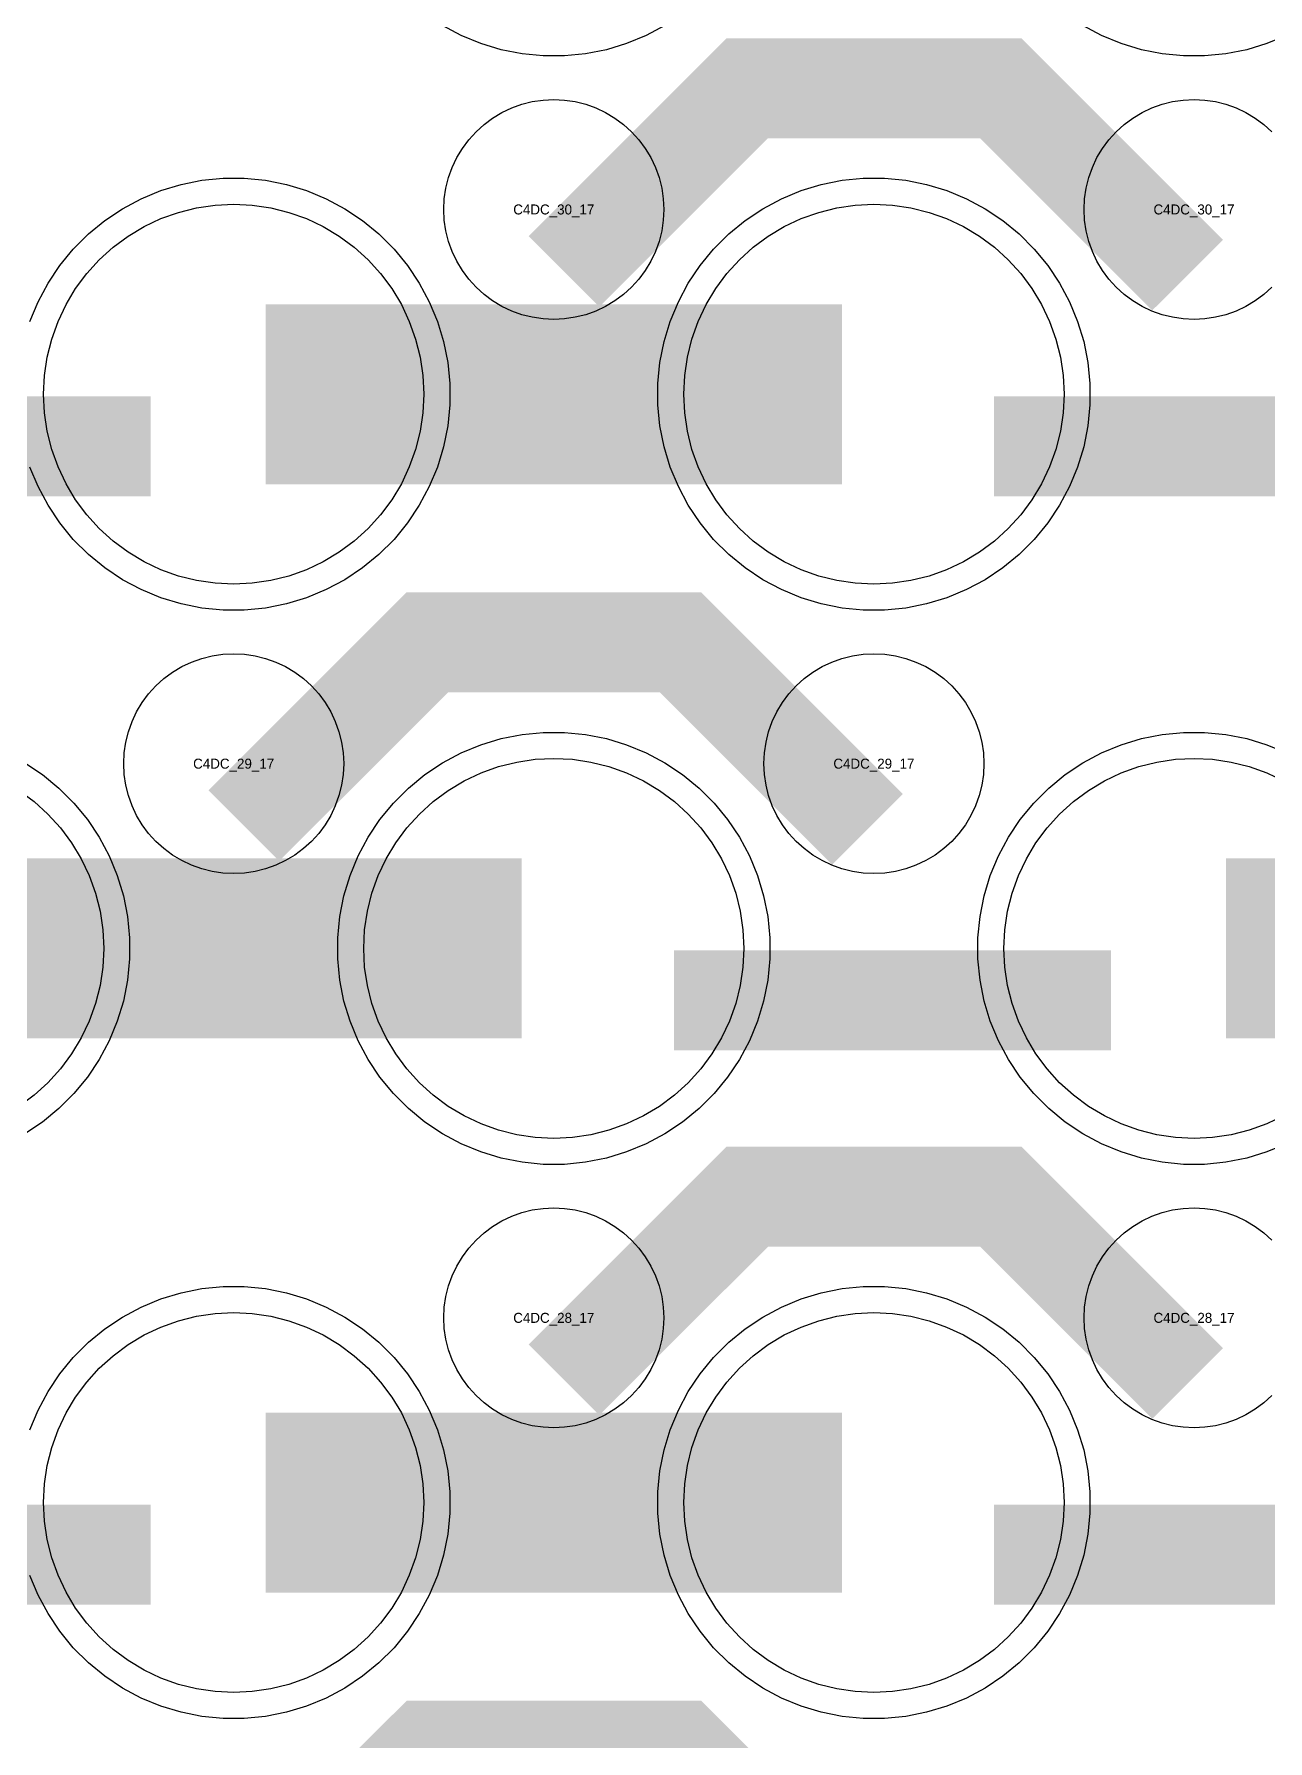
# Model space of a CAD drawing. Extents: x -11880 to 11880, y -14992 to 14992.
# Drawn here: x -6609.9 to -6301.5, y -11019.4 to -10592.6 of the extents above; entities that cross this region are included whole.
import ezdxf
from ezdxf.enums import TextEntityAlignment as Align

# ---------------------------------------------------------------- set-up
doc = ezdxf.new("R2010")
doc.units = 0
doc.header["$MEASUREMENT"] = 0
for name, color, linetype in [('GDS_775_DT_237', 138, 'CONTINUOUS'), ('RDL1_FS', 34, 'CONTINUOUS'), ('RDL_BS', 160, 'CONTINUOUS')]:
    doc.layers.add(name, color=color, linetype=linetype)

msp = doc.modelspace()

# ---------------------------------------------------------------- linework, layer by layer
at = {"layer": 'RDL1_FS'}
for points in [[(-6560, -10730.149), (-6564.657, -10729.92), (-6569.268, -10729.236), (-6573.791, -10728.104), (-6578.181, -10726.532), (-6582.395, -10724.54), (-6586.395, -10722.142), (-6590.14, -10719.364), (-6593.594, -10716.234), (-6596.724, -10712.78), (-6599.502, -10709.035), (-6601.9, -10705.035), (-6603.892, -10700.821), (-6605.464, -10696.431), (-6606.596, -10691.908), (-6607.28, -10687.297), (-6607.509, -10682.64), (-6607.28, -10677.983), (-6606.596, -10673.372), (-6605.464, -10668.849), (-6603.892, -10664.459), (-6601.9, -10660.245), (-6599.502, -10656.245), (-6596.724, -10652.5), (-6593.594, -10649.046), (-6590.14, -10645.916), (-6586.395, -10643.138), (-6582.395, -10640.74), (-6578.181, -10638.748), (-6573.791, -10637.176), (-6569.268, -10636.044), (-6564.657, -10635.36), (-6560, -10635.131), (-6555.343, -10635.36), (-6550.732, -10636.044), (-6546.209, -10637.176), (-6541.819, -10638.748), (-6537.605, -10640.74), (-6533.605, -10643.138), (-6529.86, -10645.916), (-6526.406, -10649.046), (-6523.276, -10652.5), (-6520.498, -10656.245), (-6518.1, -10660.245), (-6516.108, -10664.459), (-6514.536, -10668.849), (-6513.404, -10673.372), (-6512.72, -10677.983), (-6512.491, -10682.64), (-6512.72, -10687.297), (-6513.404, -10691.908), (-6514.536, -10696.431), (-6516.108, -10700.821), (-6518.1, -10705.035), (-6520.498, -10709.035), (-6523.276, -10712.78), (-6526.406, -10716.234), (-6529.86, -10719.364), (-6533.605, -10722.142), (-6537.605, -10724.54), (-6541.819, -10726.532), (-6546.209, -10728.104), (-6550.732, -10729.236), (-6555.343, -10729.92)], [(-6400, -10730.149), (-6404.657, -10729.92), (-6409.268, -10729.236), (-6413.791, -10728.104), (-6418.181, -10726.532), (-6422.395, -10724.54), (-6426.395, -10722.142), (-6430.14, -10719.364), (-6433.594, -10716.234), (-6436.724, -10712.78), (-6439.502, -10709.035), (-6441.9, -10705.035), (-6443.892, -10700.821), (-6445.464, -10696.431), (-6446.596, -10691.908), (-6447.28, -10687.297), (-6447.509, -10682.64), (-6447.28, -10677.983), (-6446.596, -10673.372), (-6445.464, -10668.849), (-6443.892, -10664.459), (-6441.9, -10660.245), (-6439.502, -10656.245), (-6436.724, -10652.5), (-6433.594, -10649.046), (-6430.14, -10645.916), (-6426.395, -10643.138), (-6422.395, -10640.74), (-6418.181, -10638.748), (-6413.791, -10637.176), (-6409.268, -10636.044), (-6404.657, -10635.36), (-6400, -10635.131), (-6395.343, -10635.36), (-6390.732, -10636.044), (-6386.209, -10637.176), (-6381.819, -10638.748), (-6377.605, -10640.74), (-6373.605, -10643.138), (-6369.86, -10645.916), (-6366.406, -10649.046), (-6363.276, -10652.5), (-6360.498, -10656.245), (-6358.1, -10660.245), (-6356.108, -10664.459), (-6354.536, -10668.849), (-6353.404, -10673.372), (-6352.72, -10677.983), (-6352.491, -10682.64), (-6352.72, -10687.297), (-6353.404, -10691.908), (-6354.536, -10696.431), (-6356.108, -10700.821), (-6358.1, -10705.035), (-6360.498, -10709.035), (-6363.276, -10712.78), (-6366.406, -10716.234), (-6369.86, -10719.364), (-6373.605, -10722.142), (-6377.605, -10724.54), (-6381.819, -10726.532), (-6386.209, -10728.104), (-6390.732, -10729.236), (-6395.343, -10729.92)], [(-6480, -10868.714), (-6484.657, -10868.485), (-6489.268, -10867.801), (-6493.791, -10866.669), (-6498.181, -10865.097), (-6502.395, -10863.105), (-6506.395, -10860.707), (-6510.14, -10857.929), (-6513.594, -10854.799), (-6516.724, -10851.345), (-6519.502, -10847.6), (-6521.9, -10843.6), (-6523.892, -10839.386), (-6525.464, -10834.996), (-6526.596, -10830.473), (-6527.28, -10825.862), (-6527.509, -10821.205), (-6527.28, -10816.548), (-6526.596, -10811.937), (-6525.464, -10807.414), (-6523.892, -10803.024), (-6521.9, -10798.81), (-6519.502, -10794.81), (-6516.724, -10791.065), (-6513.594, -10787.611), (-6510.14, -10784.481), (-6506.395, -10781.703), (-6502.395, -10779.305), (-6498.181, -10777.313), (-6493.791, -10775.741), (-6489.268, -10774.609), (-6484.657, -10773.925), (-6480, -10773.696), (-6475.343, -10773.925), (-6470.732, -10774.609), (-6466.209, -10775.741), (-6461.819, -10777.313), (-6457.605, -10779.305), (-6453.605, -10781.703), (-6449.86, -10784.481), (-6446.406, -10787.611), (-6443.276, -10791.065), (-6440.498, -10794.81), (-6438.1, -10798.81), (-6436.108, -10803.024), (-6434.536, -10807.414), (-6433.404, -10811.937), (-6432.72, -10816.548), (-6432.491, -10821.205), (-6432.72, -10825.862), (-6433.404, -10830.473), (-6434.536, -10834.996), (-6436.108, -10839.386), (-6438.1, -10843.6), (-6440.498, -10847.6), (-6443.276, -10851.345), (-6446.406, -10854.799), (-6449.86, -10857.929), (-6453.605, -10860.707), (-6457.605, -10863.105), (-6461.819, -10865.097), (-6466.209, -10866.669), (-6470.732, -10867.801), (-6475.343, -10868.485)]]:
    msp.add_lwpolyline(points, close=True, dxfattribs=at)
for points in [[(-6551.998, -10682.64, 45, 45, 0), (-6479.998, -10682.64, 45, 45, 0)], [(-6479.998, -10682.64, 45, 45, 0), (-6407.998, -10682.64, 45, 45, 0)], [(-6631.998, -10821.205, 45, 45, 0), (-6559.998, -10821.205, 45, 45, 0)], [(-6559.998, -10821.205, 45, 45, 0), (-6487.998, -10821.205, 45, 45, 0)], [(-6311.998, -10821.205, 45, 45, 0), (-6239.998, -10821.205, 45, 45, 0)]]:
    msp.add_lwpolyline(points, format="xyseb", dxfattribs=at)
for points in [[(-6297.605, -10863.105), (-6301.819, -10865.097), (-6306.209, -10866.669), (-6310.732, -10867.801), (-6315.343, -10868.485), (-6320, -10868.714), (-6324.657, -10868.485), (-6329.268, -10867.801), (-6333.791, -10866.669), (-6338.181, -10865.097), (-6342.395, -10863.105), (-6346.395, -10860.707), (-6350.14, -10857.929), (-6353.594, -10854.799), (-6356.724, -10851.345), (-6359.502, -10847.6), (-6361.9, -10843.6), (-6363.892, -10839.386), (-6365.464, -10834.996), (-6366.596, -10830.473), (-6367.28, -10825.862), (-6367.509, -10821.205), (-6367.28, -10816.548), (-6366.596, -10811.937), (-6365.464, -10807.414), (-6363.892, -10803.024), (-6361.9, -10798.81), (-6359.502, -10794.81), (-6356.724, -10791.065), (-6353.594, -10787.611), (-6350.14, -10784.481), (-6346.395, -10781.703), (-6342.395, -10779.305), (-6338.181, -10777.313), (-6333.791, -10775.741), (-6329.268, -10774.609), (-6324.657, -10773.925), (-6320, -10773.696), (-6315.343, -10773.925), (-6310.732, -10774.609), (-6306.209, -10775.741), (-6301.819, -10777.313), (-6297.605, -10779.305)], [(-6613.605, -10781.703), (-6609.86, -10784.481), (-6606.406, -10787.611), (-6603.276, -10791.065), (-6600.498, -10794.81), (-6598.1, -10798.81), (-6596.108, -10803.024), (-6594.536, -10807.414), (-6593.404, -10811.937), (-6592.72, -10816.548), (-6592.491, -10821.205), (-6592.72, -10825.862), (-6593.404, -10830.473), (-6594.536, -10834.996), (-6596.108, -10839.386), (-6598.1, -10843.6), (-6600.498, -10847.6), (-6603.276, -10851.345), (-6606.406, -10854.799), (-6609.86, -10857.929), (-6613.605, -10860.707)]]:
    msp.add_lwpolyline(points, dxfattribs=at)
at = {"layer": 'RDL1_FS', "color": 240, "true_color": 0xed1f24}
for points in [[(-6560, -11007.279), (-6564.657, -11007.05), (-6569.268, -11006.366), (-6573.791, -11005.234), (-6578.181, -11003.662), (-6582.395, -11001.67), (-6586.395, -10999.272), (-6590.14, -10996.494), (-6593.594, -10993.364), (-6596.724, -10989.91), (-6599.502, -10986.165), (-6601.9, -10982.165), (-6603.892, -10977.951), (-6605.464, -10973.561), (-6606.596, -10969.038), (-6607.28, -10964.427), (-6607.509, -10959.77), (-6607.28, -10955.113), (-6606.596, -10950.502), (-6605.464, -10945.979), (-6603.892, -10941.589), (-6601.9, -10937.375), (-6599.502, -10933.375), (-6596.724, -10929.63), (-6593.594, -10926.176), (-6590.14, -10923.046), (-6586.395, -10920.268), (-6582.395, -10917.87), (-6578.181, -10915.878), (-6573.791, -10914.306), (-6569.268, -10913.174), (-6564.657, -10912.49), (-6560, -10912.261), (-6555.343, -10912.49), (-6550.732, -10913.174), (-6546.209, -10914.306), (-6541.819, -10915.878), (-6537.605, -10917.87), (-6533.605, -10920.268), (-6529.86, -10923.046), (-6526.406, -10926.176), (-6523.276, -10929.63), (-6520.498, -10933.375), (-6518.1, -10937.375), (-6516.108, -10941.589), (-6514.536, -10945.979), (-6513.404, -10950.502), (-6512.72, -10955.113), (-6512.491, -10959.77), (-6512.72, -10964.427), (-6513.404, -10969.038), (-6514.536, -10973.561), (-6516.108, -10977.951), (-6518.1, -10982.165), (-6520.498, -10986.165), (-6523.276, -10989.91), (-6526.406, -10993.364), (-6529.86, -10996.494), (-6533.605, -10999.272), (-6537.605, -11001.67), (-6541.819, -11003.662), (-6546.209, -11005.234), (-6550.732, -11006.366), (-6555.343, -11007.05)], [(-6400, -11007.279), (-6404.657, -11007.05), (-6409.268, -11006.366), (-6413.791, -11005.234), (-6418.181, -11003.662), (-6422.395, -11001.67), (-6426.395, -10999.272), (-6430.14, -10996.494), (-6433.594, -10993.364), (-6436.724, -10989.91), (-6439.502, -10986.165), (-6441.9, -10982.165), (-6443.892, -10977.951), (-6445.464, -10973.561), (-6446.596, -10969.038), (-6447.28, -10964.427), (-6447.509, -10959.77), (-6447.28, -10955.113), (-6446.596, -10950.502), (-6445.464, -10945.979), (-6443.892, -10941.589), (-6441.9, -10937.375), (-6439.502, -10933.375), (-6436.724, -10929.63), (-6433.594, -10926.176), (-6430.14, -10923.046), (-6426.395, -10920.268), (-6422.395, -10917.87), (-6418.181, -10915.878), (-6413.791, -10914.306), (-6409.268, -10913.174), (-6404.657, -10912.49), (-6400, -10912.261), (-6395.343, -10912.49), (-6390.732, -10913.174), (-6386.209, -10914.306), (-6381.819, -10915.878), (-6377.605, -10917.87), (-6373.605, -10920.268), (-6369.86, -10923.046), (-6366.406, -10926.176), (-6363.276, -10929.63), (-6360.498, -10933.375), (-6358.1, -10937.375), (-6356.108, -10941.589), (-6354.536, -10945.979), (-6353.404, -10950.502), (-6352.72, -10955.113), (-6352.491, -10959.77), (-6352.72, -10964.427), (-6353.404, -10969.038), (-6354.536, -10973.561), (-6356.108, -10977.951), (-6358.1, -10982.165), (-6360.498, -10986.165), (-6363.276, -10989.91), (-6366.406, -10993.364), (-6369.86, -10996.494), (-6373.605, -10999.272), (-6377.605, -11001.67), (-6381.819, -11003.662), (-6386.209, -11005.234), (-6390.732, -11006.366), (-6395.343, -11007.05)]]:
    msp.add_lwpolyline(points, close=True, dxfattribs=at)
for points in [[(-6551.998, -10959.77, 45, 45, 0), (-6479.998, -10959.77, 45, 45, 0)], [(-6479.998, -10959.77, 45, 45, 0), (-6407.998, -10959.77, 45, 45, 0)]]:
    msp.add_lwpolyline(points, format="xyseb", dxfattribs=at)
at = {"layer": 'RDL_BS', "color": 240, "true_color": 0xed1f24}
for points in [[(-6452.223, -10590.463), (-6456.885, -10592.955), (-6461.795, -10594.986), (-6466.835, -10596.517), (-6472.062, -10597.563), (-6477.356, -10598.08), (-6482.644, -10598.08), (-6487.938, -10597.563), (-6493.165, -10596.517), (-6498.205, -10594.986), (-6503.115, -10592.955), (-6507.777, -10590.463)], [(-6296.885, -10592.955), (-6301.795, -10594.986), (-6306.835, -10596.517), (-6312.062, -10597.563), (-6317.356, -10598.08), (-6322.644, -10598.08), (-6327.938, -10597.563), (-6333.165, -10596.517), (-6338.205, -10594.986), (-6343.115, -10592.955), (-6347.777, -10590.463)], [(-6610.906, -10941.565), (-6608.875, -10936.655), (-6606.383, -10931.993), (-6603.436, -10927.579), (-6600.074, -10923.478), (-6596.292, -10919.696), (-6592.191, -10916.334), (-6587.777, -10913.387), (-6583.115, -10910.895), (-6578.205, -10908.864), (-6573.165, -10907.333), (-6567.938, -10906.287), (-6562.644, -10905.77), (-6557.356, -10905.77), (-6552.062, -10906.287), (-6546.835, -10907.333), (-6541.795, -10908.864), (-6536.885, -10910.895), (-6532.223, -10913.387), (-6527.809, -10916.334), (-6523.708, -10919.696), (-6519.926, -10923.478), (-6516.564, -10927.579), (-6513.617, -10931.993), (-6511.125, -10936.655), (-6509.094, -10941.565), (-6507.563, -10946.605), (-6506.517, -10951.832), (-6506, -10957.126), (-6506, -10962.414), (-6506.517, -10967.708), (-6507.563, -10972.935), (-6509.094, -10977.975), (-6511.125, -10982.885), (-6513.617, -10987.547), (-6516.564, -10991.961), (-6519.926, -10996.062), (-6523.708, -10999.844), (-6527.809, -11003.206), (-6532.223, -11006.153), (-6536.885, -11008.645), (-6541.795, -11010.676), (-6546.835, -11012.207), (-6552.062, -11013.253), (-6557.356, -11013.77), (-6562.644, -11013.77), (-6567.938, -11013.253), (-6573.165, -11012.207), (-6578.205, -11010.676), (-6583.115, -11008.645), (-6587.777, -11006.153), (-6592.191, -11003.206), (-6596.292, -10999.844), (-6600.074, -10996.062), (-6603.436, -10991.961), (-6606.383, -10987.547), (-6608.875, -10982.885), (-6610.906, -10977.975)]]:
    msp.add_lwpolyline(points, dxfattribs=at)
at = {"layer": 'RDL_BS'}
for points in [[(-6477.438, -10651.954, 25, 25, 0), (-6431.623, -10606.139, 25, 25, 0), (-6398.07, -10606.139, 25, 25, 0)], [(-6321.599, -10652.853, 25, 25, 0), (-6368.313, -10606.139, 25, 25, 0), (-6398.071, -10606.139, 25, 25, 0)], [(-6689.984, -10695.653, 25, 25, 0), (-6580.719, -10695.653, 25, 25, 0)], [(-6369.984, -10695.653, 25, 25, 0), (-6260.719, -10695.653, 25, 25, 0)], [(-6557.438, -10790.519, 25, 25, 0), (-6511.623, -10744.704, 25, 25, 0), (-6478.07, -10744.704, 25, 25, 0)], [(-6401.599, -10791.418, 25, 25, 0), (-6448.313, -10744.704, 25, 25, 0), (-6478.071, -10744.704, 25, 25, 0)], [(-6449.984, -10834.218, 25, 25, 0), (-6340.719, -10834.218, 25, 25, 0)], [(-6477.438, -10929.084, 25, 25, 0), (-6431.623, -10883.269, 25, 25, 0), (-6398.07, -10883.269, 25, 25, 0)], [(-6321.599, -10929.983, 25, 25, 0), (-6368.313, -10883.269, 25, 25, 0), (-6398.071, -10883.269, 25, 25, 0)], [(-6557.438, -11067.649, 25, 25, 0), (-6511.623, -11021.834, 25, 25, 0), (-6478.07, -11021.834, 25, 25, 0)], [(-6401.599, -11068.548, 25, 25, 0), (-6448.313, -11021.834, 25, 25, 0), (-6478.071, -11021.834, 25, 25, 0)]]:
    msp.add_lwpolyline(points, format="xyseb", dxfattribs=at)
for points in [[(-6480, -10663.946), (-6482.693, -10663.814), (-6485.365, -10663.418), (-6487.984, -10662.761), (-6490.519, -10661.854), (-6492.956, -10660.702), (-6495.28, -10659.309), (-6497.443, -10657.706), (-6499.442, -10655.894), (-6501.254, -10653.895), (-6502.857, -10651.732), (-6504.25, -10649.408), (-6505.402, -10646.971), (-6506.309, -10644.436), (-6506.966, -10641.817), (-6507.362, -10639.145), (-6507.494, -10636.452), (-6507.362, -10633.759), (-6506.966, -10631.087), (-6506.309, -10628.468), (-6505.402, -10625.933), (-6504.25, -10623.496), (-6502.857, -10621.172), (-6501.254, -10619.009), (-6499.442, -10617.01), (-6497.443, -10615.198), (-6495.28, -10613.595), (-6492.956, -10612.202), (-6490.519, -10611.05), (-6487.984, -10610.143), (-6485.365, -10609.486), (-6482.693, -10609.09), (-6480, -10608.958), (-6477.307, -10609.09), (-6474.635, -10609.486), (-6472.016, -10610.143), (-6469.481, -10611.05), (-6467.044, -10612.202), (-6464.72, -10613.595), (-6462.557, -10615.198), (-6460.558, -10617.01), (-6458.746, -10619.009), (-6457.143, -10621.172), (-6455.75, -10623.496), (-6454.598, -10625.933), (-6453.691, -10628.468), (-6453.034, -10631.087), (-6452.638, -10633.759), (-6452.506, -10636.452), (-6452.638, -10639.145), (-6453.034, -10641.817), (-6453.691, -10644.436), (-6454.598, -10646.971), (-6455.75, -10649.408), (-6457.143, -10651.732), (-6458.746, -10653.895), (-6460.558, -10655.894), (-6462.557, -10657.706), (-6464.72, -10659.309), (-6467.044, -10660.702), (-6469.481, -10661.854), (-6472.016, -10662.761), (-6474.635, -10663.418), (-6477.307, -10663.814)], [(-6402.644, -10736.64), (-6407.938, -10736.123), (-6413.165, -10735.077), (-6418.205, -10733.546), (-6423.115, -10731.515), (-6427.777, -10729.023), (-6432.191, -10726.076), (-6436.292, -10722.714), (-6440.074, -10718.932), (-6443.436, -10714.831), (-6446.383, -10710.417), (-6448.875, -10705.755), (-6450.906, -10700.845), (-6452.437, -10695.805), (-6453.483, -10690.578), (-6454, -10685.284), (-6454, -10679.996), (-6453.483, -10674.702), (-6452.437, -10669.475), (-6450.906, -10664.435), (-6448.875, -10659.525), (-6446.383, -10654.863), (-6443.436, -10650.449), (-6440.074, -10646.348), (-6436.292, -10642.566), (-6432.191, -10639.204), (-6427.777, -10636.257), (-6423.115, -10633.765), (-6418.205, -10631.734), (-6413.165, -10630.203), (-6407.938, -10629.157), (-6402.644, -10628.64), (-6397.356, -10628.64), (-6392.062, -10629.157), (-6386.835, -10630.203), (-6381.795, -10631.734), (-6376.885, -10633.765), (-6372.223, -10636.257), (-6367.809, -10639.204), (-6363.708, -10642.566), (-6359.926, -10646.348), (-6356.564, -10650.449), (-6353.617, -10654.863), (-6351.125, -10659.525), (-6349.094, -10664.435), (-6347.563, -10669.475), (-6346.517, -10674.702), (-6346, -10679.996), (-6346, -10685.284), (-6346.517, -10690.578), (-6347.563, -10695.805), (-6349.094, -10700.845), (-6351.125, -10705.755), (-6353.617, -10710.417), (-6356.564, -10714.831), (-6359.926, -10718.932), (-6363.708, -10722.714), (-6367.809, -10726.076), (-6372.223, -10729.023), (-6376.885, -10731.515), (-6381.795, -10733.546), (-6386.835, -10735.077), (-6392.062, -10736.123), (-6397.356, -10736.64)], [(-6560, -10802.511), (-6562.693, -10802.379), (-6565.365, -10801.983), (-6567.984, -10801.326), (-6570.519, -10800.419), (-6572.956, -10799.267), (-6575.28, -10797.874), (-6577.443, -10796.271), (-6579.442, -10794.459), (-6581.254, -10792.46), (-6582.857, -10790.297), (-6584.25, -10787.973), (-6585.402, -10785.536), (-6586.309, -10783.001), (-6586.966, -10780.382), (-6587.362, -10777.71), (-6587.494, -10775.017), (-6587.362, -10772.324), (-6586.966, -10769.652), (-6586.309, -10767.033), (-6585.402, -10764.498), (-6584.25, -10762.061), (-6582.857, -10759.737), (-6581.254, -10757.574), (-6579.442, -10755.575), (-6577.443, -10753.763), (-6575.28, -10752.16), (-6572.956, -10750.767), (-6570.519, -10749.615), (-6567.984, -10748.708), (-6565.365, -10748.051), (-6562.693, -10747.655), (-6560, -10747.523), (-6557.307, -10747.655), (-6554.635, -10748.051), (-6552.016, -10748.708), (-6549.481, -10749.615), (-6547.044, -10750.767), (-6544.72, -10752.16), (-6542.557, -10753.763), (-6540.558, -10755.575), (-6538.746, -10757.574), (-6537.143, -10759.737), (-6535.75, -10762.061), (-6534.598, -10764.498), (-6533.691, -10767.033), (-6533.034, -10769.652), (-6532.638, -10772.324), (-6532.506, -10775.017), (-6532.638, -10777.71), (-6533.034, -10780.382), (-6533.691, -10783.001), (-6534.598, -10785.536), (-6535.75, -10787.973), (-6537.143, -10790.297), (-6538.746, -10792.46), (-6540.558, -10794.459), (-6542.557, -10796.271), (-6544.72, -10797.874), (-6547.044, -10799.267), (-6549.481, -10800.419), (-6552.016, -10801.326), (-6554.635, -10801.983), (-6557.307, -10802.379)], [(-6400, -10802.511), (-6402.693, -10802.379), (-6405.365, -10801.983), (-6407.984, -10801.326), (-6410.519, -10800.419), (-6412.956, -10799.267), (-6415.28, -10797.874), (-6417.443, -10796.271), (-6419.442, -10794.459), (-6421.254, -10792.46), (-6422.857, -10790.297), (-6424.25, -10787.973), (-6425.402, -10785.536), (-6426.309, -10783.001), (-6426.966, -10780.382), (-6427.362, -10777.71), (-6427.494, -10775.017), (-6427.362, -10772.324), (-6426.966, -10769.652), (-6426.309, -10767.033), (-6425.402, -10764.498), (-6424.25, -10762.061), (-6422.857, -10759.737), (-6421.254, -10757.574), (-6419.442, -10755.575), (-6417.443, -10753.763), (-6415.28, -10752.16), (-6412.956, -10750.767), (-6410.519, -10749.615), (-6407.984, -10748.708), (-6405.365, -10748.051), (-6402.693, -10747.655), (-6400, -10747.523), (-6397.307, -10747.655), (-6394.635, -10748.051), (-6392.016, -10748.708), (-6389.481, -10749.615), (-6387.044, -10750.767), (-6384.72, -10752.16), (-6382.557, -10753.763), (-6380.558, -10755.575), (-6378.746, -10757.574), (-6377.143, -10759.737), (-6375.75, -10762.061), (-6374.598, -10764.498), (-6373.691, -10767.033), (-6373.034, -10769.652), (-6372.638, -10772.324), (-6372.506, -10775.017), (-6372.638, -10777.71), (-6373.034, -10780.382), (-6373.691, -10783.001), (-6374.598, -10785.536), (-6375.75, -10787.973), (-6377.143, -10790.297), (-6378.746, -10792.46), (-6380.558, -10794.459), (-6382.557, -10796.271), (-6384.72, -10797.874), (-6387.044, -10799.267), (-6389.481, -10800.419), (-6392.016, -10801.326), (-6394.635, -10801.983), (-6397.307, -10802.379)], [(-6482.644, -10875.205), (-6487.938, -10874.688), (-6493.165, -10873.642), (-6498.205, -10872.111), (-6503.115, -10870.08), (-6507.777, -10867.588), (-6512.191, -10864.641), (-6516.292, -10861.279), (-6520.074, -10857.497), (-6523.436, -10853.396), (-6526.383, -10848.982), (-6528.875, -10844.32), (-6530.906, -10839.41), (-6532.437, -10834.37), (-6533.483, -10829.143), (-6534, -10823.849), (-6534, -10818.561), (-6533.483, -10813.267), (-6532.437, -10808.04), (-6530.906, -10803), (-6528.875, -10798.09), (-6526.383, -10793.428), (-6523.436, -10789.014), (-6520.074, -10784.913), (-6516.292, -10781.131), (-6512.191, -10777.769), (-6507.777, -10774.822), (-6503.115, -10772.33), (-6498.205, -10770.299), (-6493.165, -10768.768), (-6487.938, -10767.722), (-6482.644, -10767.205), (-6477.356, -10767.205), (-6472.062, -10767.722), (-6466.835, -10768.768), (-6461.795, -10770.299), (-6456.885, -10772.33), (-6452.223, -10774.822), (-6447.809, -10777.769), (-6443.708, -10781.131), (-6439.926, -10784.913), (-6436.564, -10789.014), (-6433.617, -10793.428), (-6431.125, -10798.09), (-6429.094, -10803), (-6427.563, -10808.04), (-6426.517, -10813.267), (-6426, -10818.561), (-6426, -10823.849), (-6426.517, -10829.143), (-6427.563, -10834.37), (-6429.094, -10839.41), (-6431.125, -10844.32), (-6433.617, -10848.982), (-6436.564, -10853.396), (-6439.926, -10857.497), (-6443.708, -10861.279), (-6447.809, -10864.641), (-6452.223, -10867.588), (-6456.885, -10870.08), (-6461.795, -10872.111), (-6466.835, -10873.642), (-6472.062, -10874.688), (-6477.356, -10875.205)], [(-6480, -10941.076), (-6482.693, -10940.944), (-6485.365, -10940.548), (-6487.984, -10939.891), (-6490.519, -10938.984), (-6492.956, -10937.832), (-6495.28, -10936.439), (-6497.443, -10934.836), (-6499.442, -10933.024), (-6501.254, -10931.025), (-6502.857, -10928.862), (-6504.25, -10926.538), (-6505.402, -10924.101), (-6506.309, -10921.566), (-6506.966, -10918.947), (-6507.362, -10916.275), (-6507.494, -10913.582), (-6507.362, -10910.889), (-6506.966, -10908.217), (-6506.309, -10905.598), (-6505.402, -10903.063), (-6504.25, -10900.626), (-6502.857, -10898.302), (-6501.254, -10896.139), (-6499.442, -10894.14), (-6497.443, -10892.328), (-6495.28, -10890.725), (-6492.956, -10889.332), (-6490.519, -10888.18), (-6487.984, -10887.273), (-6485.365, -10886.616), (-6482.693, -10886.22), (-6480, -10886.088), (-6477.307, -10886.22), (-6474.635, -10886.616), (-6472.016, -10887.273), (-6469.481, -10888.18), (-6467.044, -10889.332), (-6464.72, -10890.725), (-6462.557, -10892.328), (-6460.558, -10894.14), (-6458.746, -10896.139), (-6457.143, -10898.302), (-6455.75, -10900.626), (-6454.598, -10903.063), (-6453.691, -10905.598), (-6453.034, -10908.217), (-6452.638, -10910.889), (-6452.506, -10913.582), (-6452.638, -10916.275), (-6453.034, -10918.947), (-6453.691, -10921.566), (-6454.598, -10924.101), (-6455.75, -10926.538), (-6457.143, -10928.862), (-6458.746, -10931.025), (-6460.558, -10933.024), (-6462.557, -10934.836), (-6464.72, -10936.439), (-6467.044, -10937.832), (-6469.481, -10938.984), (-6472.016, -10939.891), (-6474.635, -10940.548), (-6477.307, -10940.944)]]:
    msp.add_lwpolyline(points, close=True, dxfattribs=at)
for points in [[(-6300.558, -10655.894), (-6302.557, -10657.706), (-6304.72, -10659.309), (-6307.044, -10660.702), (-6309.481, -10661.854), (-6312.016, -10662.761), (-6314.635, -10663.418), (-6317.307, -10663.814), (-6320, -10663.946), (-6322.693, -10663.814), (-6325.365, -10663.418), (-6327.984, -10662.761), (-6330.519, -10661.854), (-6332.956, -10660.702), (-6335.28, -10659.309), (-6337.443, -10657.706), (-6339.442, -10655.894), (-6341.254, -10653.895), (-6342.857, -10651.732), (-6344.25, -10649.408), (-6345.402, -10646.971), (-6346.309, -10644.436), (-6346.966, -10641.817), (-6347.362, -10639.145), (-6347.494, -10636.452), (-6347.362, -10633.759), (-6346.966, -10631.087), (-6346.309, -10628.468), (-6345.402, -10625.933), (-6344.25, -10623.496), (-6342.857, -10621.172), (-6341.254, -10619.009), (-6339.442, -10617.01), (-6337.443, -10615.198), (-6335.28, -10613.595), (-6332.956, -10612.202), (-6330.519, -10611.05), (-6327.984, -10610.143), (-6325.365, -10609.486), (-6322.693, -10609.09), (-6320, -10608.958), (-6317.307, -10609.09), (-6314.635, -10609.486), (-6312.016, -10610.143), (-6309.481, -10611.05), (-6307.044, -10612.202), (-6304.72, -10613.595), (-6302.557, -10615.198), (-6300.558, -10617.01)], [(-6610.906, -10664.435), (-6608.875, -10659.525), (-6606.383, -10654.863), (-6603.436, -10650.449), (-6600.074, -10646.348), (-6596.292, -10642.566), (-6592.191, -10639.204), (-6587.777, -10636.257), (-6583.115, -10633.765), (-6578.205, -10631.734), (-6573.165, -10630.203), (-6567.938, -10629.157), (-6562.644, -10628.64), (-6557.356, -10628.64), (-6552.062, -10629.157), (-6546.835, -10630.203), (-6541.795, -10631.734), (-6536.885, -10633.765), (-6532.223, -10636.257), (-6527.809, -10639.204), (-6523.708, -10642.566), (-6519.926, -10646.348), (-6516.564, -10650.449), (-6513.617, -10654.863), (-6511.125, -10659.525), (-6509.094, -10664.435), (-6507.563, -10669.475), (-6506.517, -10674.702), (-6506, -10679.996), (-6506, -10685.284), (-6506.517, -10690.578), (-6507.563, -10695.805), (-6509.094, -10700.845), (-6511.125, -10705.755), (-6513.617, -10710.417), (-6516.564, -10714.831), (-6519.926, -10718.932), (-6523.708, -10722.714), (-6527.809, -10726.076), (-6532.223, -10729.023), (-6536.885, -10731.515), (-6541.795, -10733.546), (-6546.835, -10735.077), (-6552.062, -10736.123), (-6557.356, -10736.64), (-6562.644, -10736.64), (-6567.938, -10736.123), (-6573.165, -10735.077), (-6578.205, -10733.546), (-6583.115, -10731.515), (-6587.777, -10729.023), (-6592.191, -10726.076), (-6596.292, -10722.714), (-6600.074, -10718.932), (-6603.436, -10714.831), (-6606.383, -10710.417), (-6608.875, -10705.755), (-6610.906, -10700.845)], [(-6296.885, -10870.08), (-6301.795, -10872.111), (-6306.835, -10873.642), (-6312.062, -10874.688), (-6317.356, -10875.205), (-6322.644, -10875.205), (-6327.938, -10874.688), (-6333.165, -10873.642), (-6338.205, -10872.111), (-6343.115, -10870.08), (-6347.777, -10867.588), (-6352.191, -10864.641), (-6356.292, -10861.279), (-6360.074, -10857.497), (-6363.436, -10853.396), (-6366.383, -10848.982), (-6368.875, -10844.32), (-6370.906, -10839.41), (-6372.437, -10834.37), (-6373.483, -10829.143), (-6374, -10823.849), (-6374, -10818.561), (-6373.483, -10813.267), (-6372.437, -10808.04), (-6370.906, -10803), (-6368.875, -10798.09), (-6366.383, -10793.428), (-6363.436, -10789.014), (-6360.074, -10784.913), (-6356.292, -10781.131), (-6352.191, -10777.769), (-6347.777, -10774.822), (-6343.115, -10772.33), (-6338.205, -10770.299), (-6333.165, -10768.768), (-6327.938, -10767.722), (-6322.644, -10767.205), (-6317.356, -10767.205), (-6312.062, -10767.722), (-6306.835, -10768.768), (-6301.795, -10770.299), (-6296.885, -10772.33)], [(-6612.223, -10774.822), (-6607.809, -10777.769), (-6603.708, -10781.131), (-6599.926, -10784.913), (-6596.564, -10789.014), (-6593.617, -10793.428), (-6591.125, -10798.09), (-6589.094, -10803), (-6587.563, -10808.04), (-6586.517, -10813.267), (-6586, -10818.561), (-6586, -10823.849), (-6586.517, -10829.143), (-6587.563, -10834.37), (-6589.094, -10839.41), (-6591.125, -10844.32), (-6593.617, -10848.982), (-6596.564, -10853.396), (-6599.926, -10857.497), (-6603.708, -10861.279), (-6607.809, -10864.641), (-6612.223, -10867.588)], [(-6300.558, -10933.024), (-6302.557, -10934.836), (-6304.72, -10936.439), (-6307.044, -10937.832), (-6309.481, -10938.984), (-6312.016, -10939.891), (-6314.635, -10940.548), (-6317.307, -10940.944), (-6320, -10941.076), (-6322.693, -10940.944), (-6325.365, -10940.548), (-6327.984, -10939.891), (-6330.519, -10938.984), (-6332.956, -10937.832), (-6335.28, -10936.439), (-6337.443, -10934.836), (-6339.442, -10933.024), (-6341.254, -10931.025), (-6342.857, -10928.862), (-6344.25, -10926.538), (-6345.402, -10924.101), (-6346.309, -10921.566), (-6346.966, -10918.947), (-6347.362, -10916.275), (-6347.494, -10913.582), (-6347.362, -10910.889), (-6346.966, -10908.217), (-6346.309, -10905.598), (-6345.402, -10903.063), (-6344.25, -10900.626), (-6342.857, -10898.302), (-6341.254, -10896.139), (-6339.442, -10894.14), (-6337.443, -10892.328), (-6335.28, -10890.725), (-6332.956, -10889.332), (-6330.519, -10888.18), (-6327.984, -10887.273), (-6325.365, -10886.616), (-6322.693, -10886.22), (-6320, -10886.088), (-6317.307, -10886.22), (-6314.635, -10886.616), (-6312.016, -10887.273), (-6309.481, -10888.18), (-6307.044, -10889.332), (-6304.72, -10890.725), (-6302.557, -10892.328), (-6300.558, -10894.14)]]:
    msp.add_lwpolyline(points, dxfattribs=at)
at = {"layer": 'RDL_BS', "color": 240, "true_color": 0xed1f24}
msp.add_lwpolyline([(-6402.644, -11013.77), (-6407.938, -11013.253), (-6413.165, -11012.207), (-6418.205, -11010.676), (-6423.115, -11008.645), (-6427.777, -11006.153), (-6432.191, -11003.206), (-6436.292, -10999.844), (-6440.074, -10996.062), (-6443.436, -10991.961), (-6446.383, -10987.547), (-6448.875, -10982.885), (-6450.906, -10977.975), (-6452.437, -10972.935), (-6453.483, -10967.708), (-6454, -10962.414), (-6454, -10957.126), (-6453.483, -10951.832), (-6452.437, -10946.605), (-6450.906, -10941.565), (-6448.875, -10936.655), (-6446.383, -10931.993), (-6443.436, -10927.579), (-6440.074, -10923.478), (-6436.292, -10919.696), (-6432.191, -10916.334), (-6427.777, -10913.387), (-6423.115, -10910.895), (-6418.205, -10908.864), (-6413.165, -10907.333), (-6407.938, -10906.287), (-6402.644, -10905.77), (-6397.356, -10905.77), (-6392.062, -10906.287), (-6386.835, -10907.333), (-6381.795, -10908.864), (-6376.885, -10910.895), (-6372.223, -10913.387), (-6367.809, -10916.334), (-6363.708, -10919.696), (-6359.926, -10923.478), (-6356.564, -10927.579), (-6353.617, -10931.993), (-6351.125, -10936.655), (-6349.094, -10941.565), (-6347.563, -10946.605), (-6346.517, -10951.832), (-6346, -10957.126), (-6346, -10962.414), (-6346.517, -10967.708), (-6347.563, -10972.935), (-6349.094, -10977.975), (-6351.125, -10982.885), (-6353.617, -10987.547), (-6356.564, -10991.961), (-6359.926, -10996.062), (-6363.708, -10999.844), (-6367.809, -11003.206), (-6372.223, -11006.153), (-6376.885, -11008.645), (-6381.795, -11010.676), (-6386.835, -11012.207), (-6392.062, -11013.253), (-6397.356, -11013.77)], close=True, dxfattribs=at)
for points in [[(-6689.984, -10972.783, 25, 25, 0), (-6580.719, -10972.783, 25, 25, 0)], [(-6369.984, -10972.783, 25, 25, 0), (-6260.719, -10972.783, 25, 25, 0)]]:
    msp.add_lwpolyline(points, format="xyseb", dxfattribs=at)

# ---------------------------------------------------------------- texts
at = {"layer": 'GDS_775_DT_237'}
for s, p in [('C4DC_30_17', (-6480, -10636.452)), ('C4DC_30_17', (-6480, -10636.452)), ('C4DC_30_17', (-6320, -10636.452)), ('C4DC_30_17', (-6320, -10636.452)), ('C4DC_29_17', (-6560, -10775.017)), ('C4DC_29_17', (-6560, -10775.017)), ('C4DC_29_17', (-6400, -10775.017)), ('C4DC_29_17', (-6400, -10775.017)), ('C4DC_28_17', (-6480, -10913.582)), ('C4DC_28_17', (-6480, -10913.582)), ('C4DC_28_17', (-6320, -10913.582)), ('C4DC_28_17', (-6320, -10913.582))]:
    msp.add_text(s, height=2.5, dxfattribs=at).set_placement(p, align=Align.MIDDLE_CENTER)

doc.saveas('drawing.dxf')
